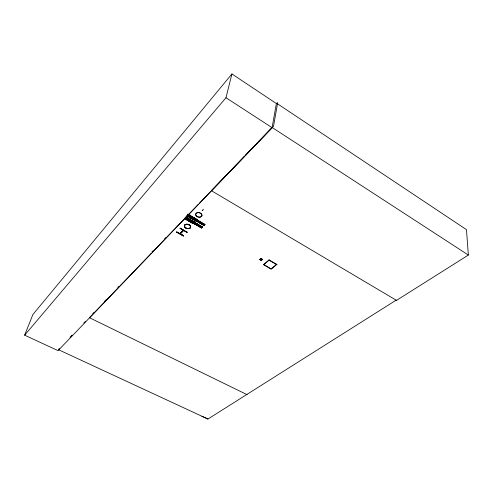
<?xml version="1.0" encoding="UTF-8"?>
<svg xmlns="http://www.w3.org/2000/svg" width="493" height="493" viewBox="0 0 493 493"><rect width="100%" height="100%" fill="white"/><g stroke="black" fill="none" stroke-linecap="round" stroke-linejoin="round"><path stroke-width="0.74" d="M263.804 264.531L271.132 268.913L276.598 264.297M263.428 264.538L271.187 269.166L276.974 264.291M263.398 264.741L269.141 259.805M263.773 264.735L269.196 260.064M262.689 259.447L260.994 258.375L259.663 259.435L261.481 260.464L262.677 259.336M261.364 260.47L259.682 259.509M277.719 102.433L273.498 126.362L211.429 190.711L396.501 300.391L468.35 255.054L466.477 229.658L276.462 103.117L272.087 127.687L58.038 350.634L24.65 335.166L32.902 314.516L231.926 73.962L276.382 103.555M202.802 210.345L202.161 210.32L202.512 210.086M24.65 335.166L225.979 97.719L231.926 73.962M187.272 232.098L186.995 232.382L179.994 228.376L180.278 228.056L187.057 232.271M183.439 235.95L176.445 232.037L183.402 236.024L183.655 235.722L179.871 233.509M193.361 223.73L184.437 218.535L193.348 223.736L193.811 223.274L184.795 218.116L193.786 223.311M201.699 227.871L194.211 223.317L193.94 223.649L201.545 228.025L202.321 227.242M194.852 222.263L185.836 217.074L194.889 222.226L194.532 222.522M202.34 227.187L194.661 222.953L202.272 227.335L202.518 227.02M202.561 227.045L194.926 222.614L202.444 227.168M186.976 215.829L196.035 221.018L196.232 220.704M197.255 220.248L204.774 224.845L197.255 220.248L205.07 224.568L204.04 225.541L196.528 220.956L197.434 220.075L204.952 224.672M197.323 219.644L196.923 220.143L187.303 214.547M196.707 220.784L204.361 225.239L196.682 220.839M197.311 219.705L187.759 214.091M184.659 218.3L193.632 223.458L184.518 218.399M193.515 223.569L184.542 218.374M201.619 227.877L194.137 223.465M195.943 221.043L187.155 215.712M194.735 222.842L202.364 227.242M196.017 221.037L186.865 215.996M196.22 220.765L187.322 215.54M194.908 222.676L202.555 227.057M194.969 222.657L194.057 223.545M197.366 219.718L188.314 214.492M201.766 227.766L194.187 223.372M201.705 227.871L194.039 223.489M204.176 225.418L196.528 220.993M59.4 348.533L58.34 349.636L207.941 419.038L396.113 300.163L396.501 300.391M70.012 337.459L72.132 335.246M83.804 323.069L85.394 321.411M92.832 313.653L93.892 312.544M104.534 301.439L106.661 299.22M117.839 287.561L118.899 286.451M151.887 252.04L152.953 250.931M164.656 238.717L165.722 237.608M151.271 253.39L89.51 317.732L247.11 394.671M152.331 252.28L198.118 204.577M199.184 203.467L210.899 191.266M211.429 190.711L244.448 156.306M245.514 155.203L257.753 142.446M258.819 141.337L272.124 127.477L468.35 255.054M70.992 336.318L72.058 335.215M176.439 232.055L176.716 231.772L183.679 235.74L183.402 236.024M179.988 233.553C183.593 228.721 185.799 229.485 180.352 233.842L179.988 233.553L180.358 233.805M203.307 209.642C203.338 209.463 203.03 209.433 203.282 209.192M180.056 233.676L183.334 230.206M197.311 221.412L198.204 220.531M194.815 223.939L195.703 223.064M195.327 224.241L196.22 223.366M197.829 221.714L198.722 220.833M198.599 222.164L199.499 221.283M196.103 224.685L196.99 223.81M196.787 225.079L197.675 224.21M199.289 222.559L200.189 221.684M197.557 225.529L198.445 224.654M200.059 223.009L200.959 222.133M203.362 224.931L204.268 224.062M200.848 227.433L201.742 226.57M180.056 228.265L187.075 232.265M202.66 210.56L202.222 210.308L202.783 210.289M201.89 416.258L207.941 419.038M183.371 230.268L183.661 230.428M269.11 260.002L276.949 264.488M269.166 260.261L276.567 264.494M185.473 217.493L194.452 222.663L194.71 222.405L185.756 217.21M187.235 215.57L196.269 220.784M196.454 221.104L204.065 225.529M187.075 215.786L196.097 220.95M185.67 217.302L194.686 222.429L185.584 217.333M188.203 214.658L197.212 219.866L188.055 214.757M225.979 97.719L272.087 127.687M260.403 259.09L260.803 259.897L261.962 259.731L261.555 258.924L260.403 259.09M185.282 227.649A3.137 2.126 14.9 0 0 190.464 227.489A3.149 2.132 14.9 0 0 186.779 224.26A3.149 2.132 14.9 0 0 185.269 227.661A3.149 2.132 14.9 0 0 190.471 227.501A3.137 2.126 14.9 0 0 186.785 224.266A3.137 2.126 14.9 0 0 185.282 227.649A3.131 2.12 14.9 0 0 190.458 227.495A3.131 2.12 14.9 0 0 186.785 224.272A3.131 2.12 14.9 0 0 185.282 227.655M185.294 227.569A3.149 2.132 14.9 0 0 190.495 227.409A3.149 2.132 14.9 0 0 186.804 224.167A3.149 2.132 14.9 0 0 185.294 227.569M196.51 216.162A3.192 2.212 14.4 0 0 201.816 215.977A3.192 2.212 14.4 0 0 198.106 212.643A3.192 2.212 14.4 0 0 196.51 216.162M196.516 216.076A3.211 2.225 14.4 0 0 201.853 215.891A3.211 2.225 14.4 0 0 198.124 212.538A3.211 2.225 14.4 0 0 196.516 216.076"/></g></svg>
